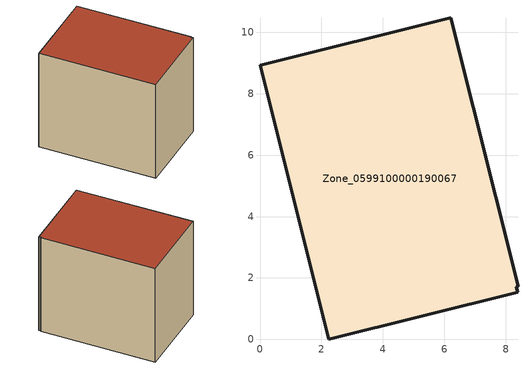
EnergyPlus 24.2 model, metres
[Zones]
Zone_0599100000190067
 floor ground (C_G): 8.4,1.73 8.34,1.71 8.39,1.54 2.24,0 0,8.92 6.21,10.47 z0
 wall outside (C_F): 8.4,1.73 6.21,10.47 0,8.92 2.24,0 8.39,1.54 8.34,1.71 8.4,1.73 z0:8.16
 roof outside (C_R): 8.34,1.71 8.4,1.73 6.21,10.47 0,8.92 2.24,0 8.39,1.54 z8.16
[BUILDING]
Pand.0599100000190067: North Axis=0; Terrain=City; Loads Convergence Tolerance Value=0.04; Temperature Convergence Tolerance Value=0.4; Solar Distribution=FullExterior; Maximum Number of Warmup Days=25; Minimum Number of Warmup Days=1
[Site:Location]
Rotterdam.The.Hague.AP_ZH_NLD Design_Conditions: Latitude=51.96; Longitude=4.45; Time Zone=1; Elevation=-4.5
[SITE:GROUNDTEMPERATURE:BUILDINGSURFACE]
18, 18, 18, 18, 18, 18, 18, 18, 18, 18, 18, 18
[MATERIAL] Thermal Absorptance=0.9; Solar Absorptance=0.7; Visible Absorptance=0.7
Name | Roughness | Thickness | Conductivity | Density | Specific Heat
G.TC.1946-1964 | MediumSmooth | 0.15 | 1 | 540 | 1210
F.TC.1946-1964 | Rough | 0.3 | 0.857143 | 1920 | 840
R.TC.1946-1964 | MediumRough | 0.2 | 0.235294 | 1500 | 1000
[CONSTRUCTION]
C_G: G.TC.1946-1964
C_F: F.TC.1946-1964
C_R: R.TC.1946-1964
[ZONE]
Zone_0599100000190067: Type=1; Multiplier=1; Ceiling Height=Autocalculate; Volume=Autocalculate; Floor Area=autocalculate; Part of Total Floor Area=Yes
[ZONEINFILTRATION:DESIGNFLOWRATE]
Infil_Zone_0599100000190067: Zone or ZoneList or Space or SpaceList=Zone_0599100000190067; Schedule=AlwaysOn; Design Flow Rate Calculation Method=Flow/Area; Flow Rate per Floor Area=0.003; Constant Term Coefficient=1; Temperature Term Coefficient=0; Velocity Term Coefficient=0; Velocity Squared Term Coefficient=0
[HVACTEMPLATE:ZONE:IDEALLOADSAIRSYSTEM]
Zone_0599100000190067: Maximum Heating Supply Air Temperature=50; Minimum Cooling Supply Air Temperature=13; Maximum Heating Supply Air Humidity Ratio=0.0156; Minimum Cooling Supply Air Humidity Ratio=0.0077; Heating Limit=NoLimit; Cooling Limit=NoLimit; Dehumidification Control Type=ConstantSensibleHeatRatio; Cooling Sensible Heat Ratio=0.7; Dehumidification Setpoint=60; Humidification Control Type=None; Humidification Setpoint=30; Outdoor Air Method=None; Outdoor Air Flow Rate per Person=0.00944; Outdoor Air Flow Rate per Zone Floor Area=0; Outdoor Air Flow Rate per Zone=0; Demand Controlled Ventilation Type=None; Outdoor Air Economizer Type=NoEconomizer; Heat Recovery Type=None; Sensible Heat Recovery Effectiveness=0.7; Latent Heat Recovery Effectiveness=0.65
[ZONECONTROL:THERMOSTAT]
ThermostatControl_Zone_0599100000190067: Zone or ZoneList=Zone_0599100000190067; Control Type Schedule=DualSetpointControlType; Control 1=Thermostat_Zone_0599100000190067; Temperature Difference Between Cutout And Setpoint=0
[THERMOSTATSETPOINT:DUALSETPOINT]
Thermostat_Zone_0599100000190067: Heating Setpoint Temperature Schedule=HeatingSetpoint_Zone_0599100000190067; Cooling Setpoint Temperature Schedule=CoolingSetpoint_Zone_0599100000190067
[SCHEDULE:COMPACT]
HeatingSetpoint_Zone_0599100000190067: Through: 12/31, For: AllDays, Until: 24:00, 21
CoolingSetpoint_Zone_0599100000190067: Through: 12/31, For: AllDays, Until: 24:00, 24
DualSetpointControlType: Through: 12/31, For: AllDays, Until: 24:00, 4
AlwaysOn: Through: 12/31, For: AllDays, Until: 24:00, 1
